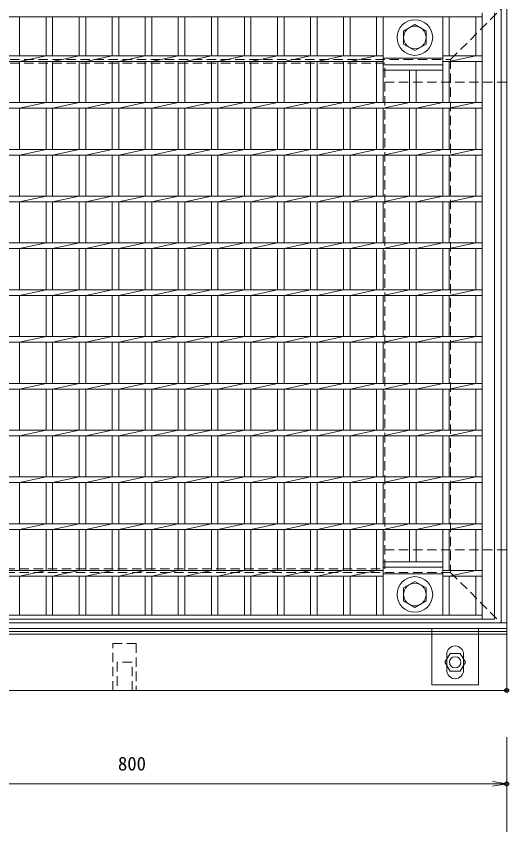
# Model space of a CAD drawing. Units: millimetres, scale not verified. Extents: x -4244 to -354, y 629 to 3469.
# Drawn here: x -2280 to -1756, y 2150 to 3021 of the extents above; entities that cross this region are included whole.
import ezdxf
from ezdxf.enums import TextEntityAlignment as Align

# ---------------------------------------------------------------- set-up
doc = ezdxf.new("R2010")
doc.units = ezdxf.units.MM
doc.header["$LTSCALE"] = 20
doc.header["$PDMODE"] = 32
doc.header["$PDSIZE"] = 4
doc.linetypes.add('USER1', pattern=[0.75, 0.5, -0.25])
for name, color, linetype, lineweight in [('0-3_KIJUN', 7, 'Continuous', 18), ('0-5_SUNPO', 3, 'Continuous', 18), ('0-6_UKEWAKU', 4, 'Continuous', 18), ('0-7_GRE', 5, 'Continuous', 18), ('0-9__0-0_0', 7, 'Continuous', 18)]:
    doc.layers.add(name, color=color, linetype=linetype, lineweight=lineweight)
doc.layers.add('0-A__0-2_DEFPOINTS', color=7, linetype='Continuous')
doc.styles.add('ＭＳ ゴシック', font='')
doc.styles.get('ＭＳ ゴシック').set_extended_font_data('MS Gothic')

# ---------------------------------------------------------------- blocks, each defined once
blk = doc.blocks.new('_OPEN')
at = {"layer": '0-9__0-0_0'}
blk.add_line((0, 0), (-1, 0), dxfattribs=at)
blk.add_lwpolyline([(-1, 0.167), (0, 0), (-1, -0.167)], dxfattribs=at)
blk = doc.blocks.new('_D12')
at = {"layer": '0-5_SUNPO'}
for p, q in [((1702.95, 1864.88), (2472.95, 1864.88)), ((2487.95, 1813.88), (2487.95, 1864.88))]:
    blk.add_line(p, q, dxfattribs=at)
at = {"layer": '0-A__0-2_DEFPOINTS'}
blk.add_point((2487.95, 1864.88), dxfattribs=at)
at = {"layer": '0-5_SUNPO', "xscale": 15, "yscale": 15}
blk.add_blockref('_OPEN', (2487.95, 1864.88), dxfattribs=at)
at = {"layer": '0-5_SUNPO', "color": 7, "style": 'ＭＳ ゴシック'}
blk.add_text('800', height=14.66, dxfattribs=at).set_placement((2072.95, 1874.88), align=Align.BOTTOM_LEFT)
blk = doc.blocks.new('_D13')
at = {"layer": '0-5_SUNPO'}
for p, q in [((2487.95, 1914.88), (2487.95, 1864.88)), ((1702.95, 1864.88), (2472.95, 1864.88))]:
    blk.add_line(p, q, dxfattribs=at)
at = {"layer": '0-A__0-2_DEFPOINTS'}
for p in [(2487.95, 1964.88), (2487.95, 1864.88)]:
    blk.add_point(p, dxfattribs=at)
at = {"layer": '0-5_SUNPO', "xscale": 15, "yscale": 15}
blk.add_blockref('_OPEN', (2487.95, 1864.88), dxfattribs=at)
at = {"layer": '0-5_SUNPO', "color": 7, "style": 'ＭＳ ゴシック'}
blk.add_text('800', height=14.66, dxfattribs=at).set_placement((2072.95, 1874.88), align=Align.BOTTOM_LEFT)
blk = doc.blocks.new('M16_insert_dan')
at = {"layer": '0-3_KIJUN', "color": 3, "linetype": 'USER1'}
for points in [[(0, -12.5), (-50, -12.5), (-50, 12.5), (0, 12.5)], [(0, 8), (-30, 8), (-30, -8), (0, -8)]]:
    blk.add_lwpolyline(points, close=True, dxfattribs=at)
blk = doc.blocks.new('A$C30E0258A')
at = {"layer": '0-7_GRE'}
for p, q in [((761, 0), (761, 648)), ((774, 0), (774, 648)), ((13, 643.5), (761, 643.5)), ((267, 602), (267, 643.5)), ((295.29, 602), (295.29, 643.5)), ((302.29, 602), (302.29, 643.5)), ((330.57, 602), (330.57, 643.5)), ((337.57, 602), (337.57, 643.5)), ((365.86, 602), (365.86, 643.5)), ((372.86, 602), (372.86, 643.5)), ((401.14, 602), (401.14, 643.5)), ((408.14, 602), (408.14, 643.5)), ((436.43, 602), (436.43, 643.5)), ((443.43, 602), (443.43, 643.5)), ((471.71, 602), (471.71, 643.5)), ((478.71, 602), (478.71, 643.5)), ((507, 602), (507, 643.5)), ((514, 602), (514, 643.5)), ((542.29, 602), (542.29, 643.5)), ((549.29, 602), (549.29, 643.5)), ((577.57, 602), (577.57, 643.5)), ((584.57, 602), (584.57, 643.5)), ((612.86, 602), (612.86, 643.5)), ((619.86, 602), (619.86, 643.5)), ((648.14, 602), (648.14, 643.5)), ((655.14, 602), (655.14, 643.5)), ((655.14, 643.5), (655.14, 592.5)), ((718.71, 602), (718.71, 643.5)), ((718.71, 592.5), (718.71, 643.5)), ((725.71, 602), (725.71, 643.5)), ((754, 602), (754, 643.5)), ((118.86, 602), (655.14, 602)), ((267, 596), (295.29, 602)), ((302.29, 596), (330.57, 602)), ((337.57, 596), (365.86, 602)), ((372.86, 596), (401.14, 602)), ((408.14, 596), (436.43, 602)), ((443.43, 596), (471.71, 602)), ((478.71, 596), (507, 602)), ((514, 596), (542.29, 602)), ((549.29, 596), (577.57, 602)), ((584.57, 596), (612.86, 602)), ((619.86, 596), (648.14, 602)), ((655.14, 596), (655.14, 602)), ((718.71, 602), (761, 602)), ((718.71, 596), (718.71, 602)), ((725.72, 596), (754, 602)), ((118.86, 596), (655.14, 596)), ((267, 552), (267, 596)), ((295.29, 552), (295.29, 596)), ((302.29, 552), (302.29, 596)), ((330.57, 552), (330.57, 596)), ((337.57, 552), (337.57, 596)), ((365.86, 552), (365.86, 596)), ((372.86, 552), (372.86, 596)), ((401.14, 552), (401.14, 596)), ((408.14, 552), (408.14, 596)), ((436.43, 552), (436.43, 596)), ((443.43, 552), (443.43, 596)), ((471.71, 552), (471.71, 596)), ((478.71, 552), (478.71, 596)), ((507, 552), (507, 596)), ((514, 552), (514, 596)), ((542.29, 552), (542.29, 596)), ((549.29, 552), (549.29, 596)), ((577.57, 552), (577.57, 596)), ((584.57, 552), (584.57, 596)), ((612.86, 552), (612.86, 596)), ((619.86, 552), (619.86, 596)), ((648.14, 552), (648.14, 596)), ((655.14, 599.5), (718.71, 599.5)), ((655.14, 552), (655.14, 596)), ((655.14, 592.5), (718.71, 592.5)), ((655.14, 586.5), (655.14, 592.5)), ((655.14, 592.5), (718.71, 592.5)), ((718.71, 596), (761, 596)), ((718.71, 552), (718.71, 596)), ((718.71, 586.5), (718.71, 592.5)), ((725.71, 552), (725.71, 596)), ((754, 552), (754, 596)), ((655.14, 586.5), (718.71, 586.5)), ((683.43, 552), (683.43, 586.5)), ((690.43, 552), (690.43, 586.5)), ((13, 552), (761, 552)), ((267, 546), (295.29, 552)), ((302.29, 546), (330.57, 552)), ((337.57, 546), (365.86, 552)), ((372.86, 546), (401.14, 552)), ((408.14, 546), (436.43, 552)), ((443.43, 546), (471.71, 552)), ((478.71, 546), (507, 552)), ((514, 546), (542.29, 552)), ((549.29, 546), (577.57, 552)), ((584.57, 546), (612.86, 552)), ((619.86, 546), (648.14, 552)), ((655.14, 546), (683.43, 552)), ((690.43, 546), (718.72, 552)), ((725.72, 546), (754, 552)), ((13, 546), (761, 546)), ((267, 502), (267, 546)), ((295.29, 502), (295.29, 546)), ((302.29, 502), (302.29, 546)), ((330.57, 502), (330.57, 546)), ((337.57, 502), (337.57, 546)), ((365.86, 502), (365.86, 546)), ((372.86, 502), (372.86, 546)), ((401.14, 502), (401.14, 546)), ((408.14, 502), (408.14, 546)), ((436.43, 502), (436.43, 546)), ((443.43, 502), (443.43, 546)), ((471.71, 502), (471.71, 546)), ((478.71, 502), (478.71, 546)), ((507, 502), (507, 546)), ((514, 502), (514, 546)), ((542.29, 502), (542.29, 546)), ((549.29, 502), (549.29, 546)), ((577.57, 502), (577.57, 546)), ((584.57, 502), (584.57, 546)), ((612.86, 502), (612.86, 546)), ((619.86, 502), (619.86, 546)), ((648.14, 502), (648.14, 546)), ((655.14, 502), (655.14, 546)), ((683.43, 502), (683.43, 546)), ((690.43, 502), (690.43, 546)), ((718.71, 502), (718.71, 546)), ((725.71, 502), (725.71, 546)), ((754, 502), (754, 546)), ((13, 502), (761, 502)), ((267, 496), (295.29, 502)), ((302.29, 496), (330.57, 502)), ((337.57, 496), (365.86, 502)), ((372.86, 496), (401.14, 502)), ((408.14, 496), (436.43, 502)), ((443.43, 496), (471.71, 502)), ((478.71, 496), (507, 502)), ((514, 496), (542.29, 502)), ((549.29, 496), (577.57, 502)), ((584.57, 496), (612.86, 502)), ((619.86, 496), (648.14, 502)), ((655.14, 496), (683.43, 502)), ((690.43, 496), (718.72, 502)), ((725.72, 496), (754, 502)), ((13, 496), (761, 496)), ((267, 452), (267, 496)), ((295.29, 452), (295.29, 496)), ((302.29, 452), (302.29, 496)), ((330.57, 452), (330.57, 496)), ((337.57, 452), (337.57, 496)), ((365.86, 452), (365.86, 496)), ((372.86, 452), (372.86, 496)), ((401.14, 452), (401.14, 496)), ((408.14, 452), (408.14, 496)), ((436.43, 452), (436.43, 496)), ((443.43, 452), (443.43, 496)), ((471.71, 452), (471.71, 496)), ((478.71, 452), (478.71, 496)), ((507, 452), (507, 496)), ((514, 452), (514, 496)), ((542.29, 452), (542.29, 496)), ((549.29, 452), (549.29, 496)), ((577.57, 452), (577.57, 496)), ((584.57, 452), (584.57, 496)), ((612.86, 452), (612.86, 496)), ((619.86, 452), (619.86, 496)), ((648.14, 452), (648.14, 496)), ((655.14, 452), (655.14, 496)), ((683.43, 452), (683.43, 496)), ((690.43, 452), (690.43, 496)), ((718.71, 452), (718.71, 496)), ((725.71, 452), (725.71, 496)), ((754, 452), (754, 496)), ((13, 452), (761, 452)), ((13, 446), (761, 446)), ((267, 446), (295.29, 452)), ((267, 402), (267, 446)), ((295.29, 402), (295.29, 446)), ((302.29, 446), (330.57, 452)), ((302.29, 402), (302.29, 446)), ((330.57, 402), (330.57, 446)), ((337.57, 446), (365.86, 452)), ((337.57, 402), (337.57, 446)), ((365.86, 402), (365.86, 446)), ((372.86, 446), (401.14, 452)), ((372.86, 402), (372.86, 446)), ((401.14, 402), (401.14, 446)), ((408.14, 446), (436.43, 452)), ((408.14, 402), (408.14, 446)), ((436.43, 402), (436.43, 446)), ((443.43, 446), (471.71, 452)), ((443.43, 402), (443.43, 446)), ((471.71, 402), (471.71, 446)), ((478.71, 446), (507, 452)), ((478.71, 402), (478.71, 446)), ((507, 402), (507, 446)), ((514, 446), (542.29, 452)), ((514, 402), (514, 446)), ((542.29, 402), (542.29, 446)), ((549.29, 446), (577.57, 452)), ((549.29, 402), (549.29, 446)), ((577.57, 402), (577.57, 446)), ((584.57, 446), (612.86, 452)), ((584.57, 402), (584.57, 446)), ((612.86, 402), (612.86, 446)), ((619.86, 446), (648.14, 452)), ((619.86, 402), (619.86, 446)), ((648.14, 402), (648.14, 446)), ((655.14, 446), (683.43, 452)), ((655.14, 402), (655.14, 446)), ((683.43, 402), (683.43, 446)), ((690.43, 446), (718.72, 452)), ((690.43, 402), (690.43, 446)), ((718.71, 402), (718.71, 446)), ((725.71, 402), (725.71, 446)), ((725.72, 446), (754, 452)), ((754, 402), (754, 446)), ((13, 402), (761, 402)), ((267, 396), (295.29, 402)), ((302.29, 396), (330.57, 402)), ((337.57, 396), (365.86, 402)), ((372.86, 396), (401.14, 402)), ((408.14, 396), (436.43, 402)), ((443.43, 396), (471.71, 402)), ((478.71, 396), (507, 402)), ((514, 396), (542.29, 402)), ((549.29, 396), (577.57, 402)), ((584.57, 396), (612.86, 402)), ((619.86, 396), (648.14, 402)), ((655.14, 396), (683.43, 402)), ((690.43, 396), (718.72, 402)), ((725.72, 396), (754, 402)), ((13, 396), (761, 396)), ((267, 352), (267, 396)), ((295.29, 352), (295.29, 396)), ((302.29, 352), (302.29, 396)), ((330.57, 352), (330.57, 396)), ((337.57, 352), (337.57, 396)), ((365.86, 352), (365.86, 396)), ((372.86, 352), (372.86, 396)), ((401.14, 352), (401.14, 396)), ((408.14, 352), (408.14, 396)), ((436.43, 352), (436.43, 396)), ((443.43, 352), (443.43, 396)), ((471.71, 352), (471.71, 396)), ((478.71, 352), (478.71, 396)), ((507, 352), (507, 396)), ((514, 352), (514, 396)), ((542.29, 352), (542.29, 396)), ((549.29, 352), (549.29, 396)), ((577.57, 352), (577.57, 396)), ((584.57, 352), (584.57, 396)), ((612.86, 352), (612.86, 396)), ((619.86, 352), (619.86, 396)), ((648.14, 352), (648.14, 396)), ((655.14, 352), (655.14, 396)), ((683.43, 352), (683.43, 396)), ((690.43, 352), (690.43, 396)), ((718.71, 352), (718.71, 396)), ((725.71, 352), (725.71, 396)), ((754, 352), (754, 396)), ((13, 352), (761, 352)), ((267, 346), (295.29, 352)), ((302.29, 346), (330.57, 352)), ((337.57, 346), (365.86, 352)), ((372.86, 346), (401.14, 352)), ((408.14, 346), (436.43, 352)), ((443.43, 346), (471.71, 352)), ((478.71, 346), (507, 352)), ((514, 346), (542.29, 352)), ((549.29, 346), (577.57, 352)), ((584.57, 346), (612.86, 352)), ((619.86, 346), (648.14, 352)), ((655.14, 346), (683.43, 352)), ((690.43, 346), (718.72, 352)), ((725.72, 346), (754, 352)), ((13, 346), (761, 346)), ((267, 302), (267, 346)), ((295.29, 302), (295.29, 346)), ((302.29, 302), (302.29, 346)), ((330.57, 302), (330.57, 346)), ((337.57, 302), (337.57, 346)), ((365.86, 302), (365.86, 346)), ((372.86, 302), (372.86, 346)), ((401.14, 302), (401.14, 346)), ((408.14, 302), (408.14, 346)), ((436.43, 302), (436.43, 346)), ((443.43, 302), (443.43, 346)), ((471.71, 302), (471.71, 346)), ((478.71, 302), (478.71, 346)), ((507, 302), (507, 346)), ((514, 302), (514, 346)), ((542.29, 302), (542.29, 346)), ((549.29, 302), (549.29, 346)), ((577.57, 302), (577.57, 346)), ((584.57, 302), (584.57, 346)), ((612.86, 302), (612.86, 346)), ((619.86, 302), (619.86, 346)), ((648.14, 302), (648.14, 346)), ((655.14, 302), (655.14, 346)), ((683.43, 302), (683.43, 346)), ((690.43, 302), (690.43, 346)), ((718.71, 302), (718.71, 346)), ((725.71, 302), (725.71, 346)), ((754, 302), (754, 346)), ((13, 302), (761, 302)), ((267, 296), (295.29, 302)), ((302.29, 296), (330.57, 302)), ((337.57, 296), (365.86, 302)), ((372.86, 296), (401.14, 302)), ((408.14, 296), (436.43, 302)), ((443.43, 296), (471.71, 302)), ((478.71, 296), (507, 302)), ((514, 296), (542.29, 302)), ((549.29, 296), (577.57, 302)), ((584.57, 296), (612.86, 302)), ((619.86, 296), (648.14, 302)), ((655.14, 296), (683.43, 302)), ((690.43, 296), (718.72, 302)), ((725.72, 296), (754, 302)), ((13, 296), (761, 296)), ((267, 252), (267, 296)), ((295.29, 252), (295.29, 296)), ((302.29, 252), (302.29, 296)), ((330.57, 252), (330.57, 296)), ((337.57, 252), (337.57, 296)), ((365.86, 252), (365.86, 296)), ((372.86, 252), (372.86, 296)), ((401.14, 252), (401.14, 296)), ((408.14, 252), (408.14, 296)), ((436.43, 252), (436.43, 296)), ((443.43, 252), (443.43, 296)), ((471.71, 252), (471.71, 296)), ((478.71, 252), (478.71, 296)), ((507, 252), (507, 296)), ((514, 252), (514, 296)), ((542.29, 252), (542.29, 296)), ((549.29, 252), (549.29, 296)), ((577.57, 252), (577.57, 296)), ((584.57, 252), (584.57, 296)), ((612.86, 252), (612.86, 296)), ((619.86, 252), (619.86, 296)), ((648.14, 252), (648.14, 296)), ((655.14, 252), (655.14, 296)), ((683.43, 252), (683.43, 296)), ((690.43, 252), (690.43, 296)), ((718.71, 252), (718.71, 296)), ((725.71, 252), (725.71, 296)), ((754, 252), (754, 296)), ((13, 252), (761, 252)), ((13, 246), (761, 246)), ((267, 246), (295.29, 252)), ((267, 202), (267, 246)), ((295.29, 202), (295.29, 246)), ((302.29, 246), (330.57, 252)), ((302.29, 202), (302.29, 246)), ((330.57, 202), (330.57, 246)), ((337.57, 246), (365.86, 252)), ((337.57, 202), (337.57, 246)), ((365.86, 202), (365.86, 246)), ((372.86, 246), (401.14, 252)), ((372.86, 202), (372.86, 246)), ((401.14, 202), (401.14, 246)), ((408.14, 246), (436.43, 252)), ((408.14, 202), (408.14, 246)), ((436.43, 202), (436.43, 246)), ((443.43, 246), (471.71, 252)), ((443.43, 202), (443.43, 246)), ((471.71, 202), (471.71, 246)), ((478.71, 246), (507, 252)), ((478.71, 202), (478.71, 246)), ((507, 202), (507, 246)), ((514, 246), (542.29, 252)), ((514, 202), (514, 246)), ((542.29, 202), (542.29, 246)), ((549.29, 246), (577.57, 252)), ((549.29, 202), (549.29, 246)), ((577.57, 202), (577.57, 246)), ((584.57, 246), (612.86, 252)), ((584.57, 202), (584.57, 246)), ((612.86, 202), (612.86, 246)), ((619.86, 246), (648.14, 252)), ((619.86, 202), (619.86, 246)), ((648.14, 202), (648.14, 246)), ((655.14, 246), (683.43, 252)), ((655.14, 202), (655.14, 246)), ((683.43, 202), (683.43, 246)), ((690.43, 246), (718.72, 252)), ((690.43, 202), (690.43, 246)), ((718.71, 202), (718.71, 246)), ((725.71, 202), (725.71, 246)), ((725.72, 246), (754, 252)), ((754, 202), (754, 246)), ((13, 202), (761, 202)), ((267, 196), (295.29, 202)), ((302.29, 196), (330.57, 202)), ((337.57, 196), (365.86, 202)), ((372.86, 196), (401.14, 202)), ((408.14, 196), (436.43, 202)), ((443.43, 196), (471.71, 202)), ((478.71, 196), (507, 202)), ((514, 196), (542.29, 202)), ((549.29, 196), (577.57, 202)), ((584.57, 196), (612.86, 202)), ((619.86, 196), (648.14, 202)), ((655.14, 196), (683.43, 202)), ((690.43, 196), (718.72, 202)), ((725.72, 196), (754, 202)), ((13, 196), (761, 196)), ((267, 152), (267, 196)), ((295.29, 152), (295.29, 196)), ((302.29, 152), (302.29, 196)), ((330.57, 152), (330.57, 196)), ((337.57, 152), (337.57, 196)), ((365.86, 152), (365.86, 196)), ((372.86, 152), (372.86, 196)), ((401.14, 152), (401.14, 196)), ((408.14, 152), (408.14, 196)), ((436.43, 152), (436.43, 196)), ((443.43, 152), (443.43, 196)), ((471.71, 152), (471.71, 196)), ((478.71, 152), (478.71, 196)), ((507, 152), (507, 196)), ((514, 152), (514, 196)), ((542.29, 152), (542.29, 196)), ((549.29, 152), (549.29, 196)), ((577.57, 152), (577.57, 196)), ((584.57, 152), (584.57, 196)), ((612.86, 152), (612.86, 196)), ((619.86, 152), (619.86, 196)), ((648.14, 152), (648.14, 196)), ((655.14, 152), (655.14, 196)), ((683.43, 152), (683.43, 196)), ((690.43, 152), (690.43, 196)), ((718.71, 152), (718.71, 196)), ((725.71, 152), (725.71, 196)), ((754, 152), (754, 196)), ((13, 152), (761, 152)), ((267, 146), (295.29, 152)), ((302.29, 146), (330.57, 152)), ((337.57, 146), (365.86, 152)), ((372.86, 146), (401.14, 152)), ((408.14, 146), (436.43, 152)), ((443.43, 146), (471.71, 152)), ((478.71, 146), (507, 152)), ((514, 146), (542.29, 152)), ((549.29, 146), (577.57, 152)), ((584.57, 146), (612.86, 152)), ((619.86, 146), (648.14, 152)), ((655.14, 146), (683.43, 152)), ((690.43, 146), (718.72, 152)), ((725.72, 146), (754, 152)), ((13, 146), (761, 146)), ((267, 102), (267, 146)), ((295.29, 102), (295.29, 146)), ((302.29, 102), (302.29, 146)), ((330.57, 102), (330.57, 146)), ((337.57, 102), (337.57, 146)), ((365.86, 102), (365.86, 146)), ((372.86, 102), (372.86, 146)), ((401.14, 102), (401.14, 146)), ((408.14, 102), (408.14, 146)), ((436.43, 102), (436.43, 146)), ((443.43, 102), (443.43, 146)), ((471.71, 102), (471.71, 146)), ((478.71, 102), (478.71, 146)), ((507, 102), (507, 146)), ((514, 102), (514, 146)), ((542.29, 102), (542.29, 146)), ((549.29, 102), (549.29, 146)), ((577.57, 102), (577.57, 146)), ((584.57, 102), (584.57, 146)), ((612.86, 102), (612.86, 146)), ((619.86, 102), (619.86, 146)), ((648.14, 102), (648.14, 146)), ((655.14, 102), (655.14, 146)), ((683.43, 102), (683.43, 146)), ((690.43, 102), (690.43, 146)), ((718.71, 102), (718.71, 146)), ((725.71, 102), (725.71, 146)), ((754, 102), (754, 146)), ((13, 102), (761, 102)), ((13, 96), (761, 96)), ((267, 96), (295.29, 102)), ((267, 52), (267, 96)), ((295.29, 52), (295.29, 96)), ((302.29, 96), (330.57, 102)), ((302.29, 52), (302.29, 96)), ((330.57, 52), (330.57, 96)), ((337.57, 96), (365.86, 102)), ((337.57, 52), (337.57, 96)), ((365.86, 52), (365.86, 96)), ((372.86, 96), (401.14, 102)), ((372.86, 52), (372.86, 96)), ((401.14, 52), (401.14, 96)), ((408.14, 96), (436.43, 102)), ((408.14, 52), (408.14, 96)), ((436.43, 52), (436.43, 96)), ((443.43, 96), (471.71, 102)), ((443.43, 52), (443.43, 96)), ((471.71, 52), (471.71, 96)), ((478.71, 96), (507, 102)), ((478.71, 52), (478.71, 96)), ((507, 52), (507, 96)), ((514, 96), (542.29, 102)), ((514, 52), (514, 96)), ((542.29, 52), (542.29, 96)), ((549.29, 96), (577.57, 102)), ((549.29, 52), (549.29, 96)), ((577.57, 52), (577.57, 96)), ((584.57, 96), (612.86, 102)), ((584.57, 52), (584.57, 96)), ((612.86, 52), (612.86, 96)), ((619.86, 96), (648.14, 102)), ((619.86, 52), (619.86, 96)), ((648.14, 52), (648.14, 96)), ((655.14, 96), (683.43, 102)), ((655.14, 52), (655.14, 96)), ((683.43, 61.5), (683.43, 96)), ((690.43, 96), (718.72, 102)), ((690.43, 61.5), (690.43, 96)), ((718.71, 52), (718.71, 96)), ((725.71, 52), (725.71, 96)), ((725.72, 96), (754, 102)), ((754, 52), (754, 96)), ((655.14, 61.5), (718.71, 61.5)), ((655.14, 55.5), (655.14, 61.5)), ((718.71, 55.5), (718.71, 61.5)), ((655.14, 55.5), (718.71, 55.5)), ((655.14, 55.5), (718.71, 55.5)), ((655.14, 4.5), (655.14, 55.5)), ((718.71, 55.5), (718.71, 4.5)), ((118.86, 52), (655.14, 52)), ((118.86, 46), (655.14, 46)), ((267, 46), (295.29, 52)), ((267, 4.5), (267, 46)), ((295.29, 4.5), (295.29, 46)), ((302.29, 46), (330.57, 52)), ((302.29, 4.5), (302.29, 46)), ((330.57, 4.5), (330.57, 46)), ((337.57, 46), (365.86, 52)), ((337.57, 4.5), (337.57, 46)), ((365.86, 4.5), (365.86, 46)), ((372.86, 46), (401.14, 52)), ((372.86, 4.5), (372.86, 46)), ((401.14, 4.5), (401.14, 46)), ((408.14, 46), (436.43, 52)), ((408.14, 4.5), (408.14, 46)), ((436.43, 4.5), (436.43, 46)), ((443.43, 46), (471.71, 52)), ((443.43, 4.5), (443.43, 46)), ((471.71, 4.5), (471.71, 46)), ((478.71, 46), (507, 52)), ((478.71, 4.5), (478.71, 46)), ((507, 4.5), (507, 46)), ((514, 46), (542.29, 52)), ((514, 4.5), (514, 46)), ((542.29, 4.5), (542.29, 46)), ((549.29, 46), (577.57, 52)), ((549.29, 4.5), (549.29, 46)), ((577.57, 4.5), (577.57, 46)), ((584.57, 46), (612.86, 52)), ((584.57, 4.5), (584.57, 46)), ((612.86, 4.5), (612.86, 46)), ((619.86, 46), (648.14, 52)), ((619.86, 4.5), (619.86, 46)), ((648.14, 4.5), (648.14, 46)), ((655.14, 46), (655.14, 52)), ((655.14, 48.5), (718.71, 48.5)), ((655.14, 4.5), (655.14, 46)), ((718.71, 52), (761, 52)), ((718.71, 46), (718.71, 52)), ((718.71, 46), (761, 46)), ((718.71, 4.5), (718.71, 46)), ((725.71, 4.5), (725.71, 46)), ((725.72, 46), (754, 52)), ((754, 4.5), (754, 46)), ((0, 0), (774, 0)), ((13, 4.5), (761, 4.5))]:
    blk.add_line(p, q, dxfattribs=at)
for points in [[(689, 635.36), (677, 628.43), (677, 614.57), (689, 607.64), (701, 614.57), (701, 628.43)], [(689, 40.36), (677, 33.43), (677, 19.57), (689, 12.64), (701, 19.57), (701, 33.43)]]:
    blk.add_lwpolyline(points, close=True, dxfattribs=at)
for centre, radius in [((689, 621.5), 19), ((689, 621.5), 12), ((689, 26.5), 19), ((689, 26.5), 12)]:
    blk.add_circle(centre, radius, dxfattribs=at)
blk = doc.blocks.new('A$C50B86A5E')
at = {"layer": '0-6_UKEWAKU', "linetype": 'USER1'}
for p, q in [((740, 608), (794, 662)), ((60, 608), (740, 608)), ((740, 608), (740, 60)), ((740, 60), (60, 60)), ((740, 60), (794, 6))]:
    blk.add_line(p, q, dxfattribs=at)
at = {"layer": '0-6_UKEWAKU'}
for p, q in [((794, 662), (794, 6)), ((800, 6), (0, 6)), ((720, -60), (720, 0)), ((770, -60), (770, 0)), ((770, -6), (720, -6)), ((736, -44.5), (736, -27.5)), ((754, -44.5), (754, -27.5)), ((770, -60), (720, -60))]:
    blk.add_line(p, q, dxfattribs=at)
blk.add_lwpolyline([(0, 668), (800, 668), (800, 0), (0, 0)], dxfattribs=at)
for centre, start, end in [((745, -27.5), 0, 180), ((745, -44.5), 180, 0)]:
    blk.add_arc(centre, 9, start, end, dxfattribs=at)

msp = doc.modelspace()

# ---------------------------------------------------------------- linework, layer by layer
at = {"layer": '0-3_KIJUN', "linetype": 'USER1'}
for p, q in [((-1756.02, 2951.19), (-1886.02, 2951.19)), ((-1886.02, 2451.19), (-1756.02, 2451.19))]:
    msp.add_line(p, q, dxfattribs=at)
at = {"layer": '0-3_KIJUN'}
for points in [[(-2556.02, 2301.19), (-1756.02, 2301.19), (-1756.02, 3101.19), (-2556.02, 3101.19)], [(-1756.02, 2361.19), (-2556.02, 2361.19), (-2556.02, 2364.19), (-1756.02, 2364.19)]]:
    msp.add_lwpolyline(points, close=True, dxfattribs=at)
at = {"layer": '0-3_KIJUN', "linetype": 'USER1'}
msp.add_lwpolyline([(-1886.02, 2971.19), (-2426.02, 2971.19), (-2426.02, 2431.19), (-1886.02, 2431.19)], close=True, dxfattribs=at)
at = {"layer": '0-3_KIJUN'}
msp.add_circle((-1811.02, 2331.19), 6, dxfattribs=at)
at = {"layer": '0-7_GRE'}
msp.add_lwpolyline([(-1816.5, 2340.67), (-1821.97, 2331.19), (-1816.5, 2321.71), (-1805.55, 2321.71), (-1800.07, 2331.19), (-1805.55, 2340.67)], close=True, dxfattribs=at)

# ---------------------------------------------------------------- block references
at = {"layer": '0-3_KIJUN', "rotation": 270}
msp.add_blockref('M16_insert_dan', (-2164.02, 2301.19), dxfattribs=at)
at = {"layer": '0-5_SUNPO'}
for name in ['_D13', '_D12']:
    msp.add_blockref(name, (-4243.98, 336.31), dxfattribs=at)
at = {"layer": '0-6_UKEWAKU'}
msp.add_blockref('A$C50B86A5E', (-2556.02, 2367.19), dxfattribs=at)
at = {"layer": '0-7_GRE'}
msp.add_blockref('A$C30E0258A', (-2543.02, 2377.19), dxfattribs=at)

doc.saveas('drawing.dxf')
